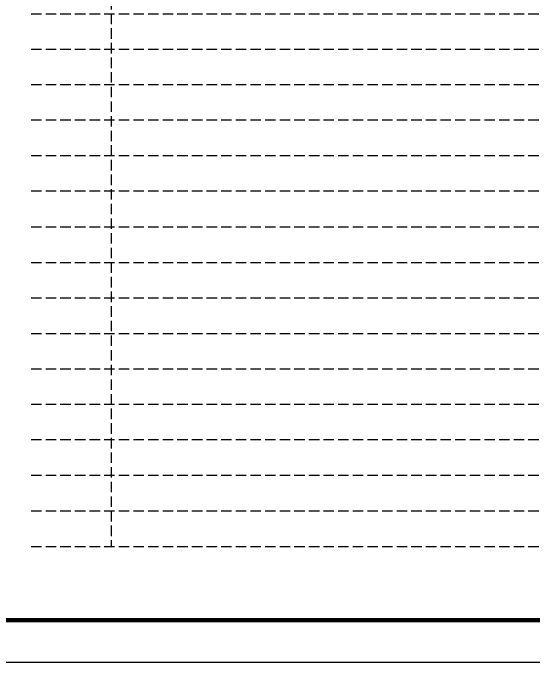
# Model space of a CAD drawing. Extents: x 1109697 to 1467097, y -139975 to 53891.
# Drawn here: x 1337105 to 1349551, y -139975 to -124447 of the extents above; entities that cross this region are included whole.
import ezdxf

# ---------------------------------------------------------------- set-up
doc = ezdxf.new("R2010")
doc.units = 0
doc.header["$LTSCALE"] = 1000
doc.header["$MEASUREMENT"] = 0
doc.linetypes.add('DASH', pattern=[0.35, 0.25, -0.1])
doc.layers.add('0稿纸', color=2, linetype='DASH', plot=False)
doc.layers.add('PUB_TITLE', color=4, linetype='Continuous')

msp = doc.modelspace()

# ---------------------------------------------------------------- linework, layer by layer
at = {"layer": '0稿纸'}
for p, q in [((1339454, -82813, 0), (1339454, -137213, 0)), ((1337538, -124463, 0), (1354938, -124463, 0)), ((1337538, -125313, 0), (1354938, -125313, 0)), ((1354938, -126163, 0), (1337538, -126163, 0)), ((1354938, -127013, 0), (1337538, -127013, 0)), ((1354938, -127863, 0), (1337538, -127863, 0)), ((1354938, -128713, 0), (1337538, -128713, 0)), ((1337538, -129563, 0), (1354938, -129563, 0)), ((1337538, -130413, 0), (1354938, -130413, 0)), ((1337538, -131263, 0), (1354938, -131263, 0)), ((1337538, -132113, 0), (1354938, -132113, 0)), ((1337538, -132963, 0), (1354938, -132963, 0)), ((1354938, -133813, 0), (1337538, -133813, 0)), ((1354938, -134663, 0), (1337538, -134663, 0)), ((1354938, -135513, 0), (1337538, -135513, 0)), ((1354938, -136363, 0), (1337538, -136363, 0)), ((1337538, -137213, 0), (1354938, -137213, 0))]:
    msp.add_line(p, q, dxfattribs=at)
at = {"layer": 'PUB_TITLE'}
msp.add_lwpolyline([(1277897, -139975), (1361997, -139975), (1361997, -80575), (1277897, -80575)], close=True, dxfattribs=at)
at = {"layer": 'PUB_TITLE', "const_width": 100}
msp.add_lwpolyline([(1280397, -138975), (1360997, -138975), (1360997, -81575), (1280397, -81575)], close=True, dxfattribs=at)

doc.saveas('drawing.dxf')
